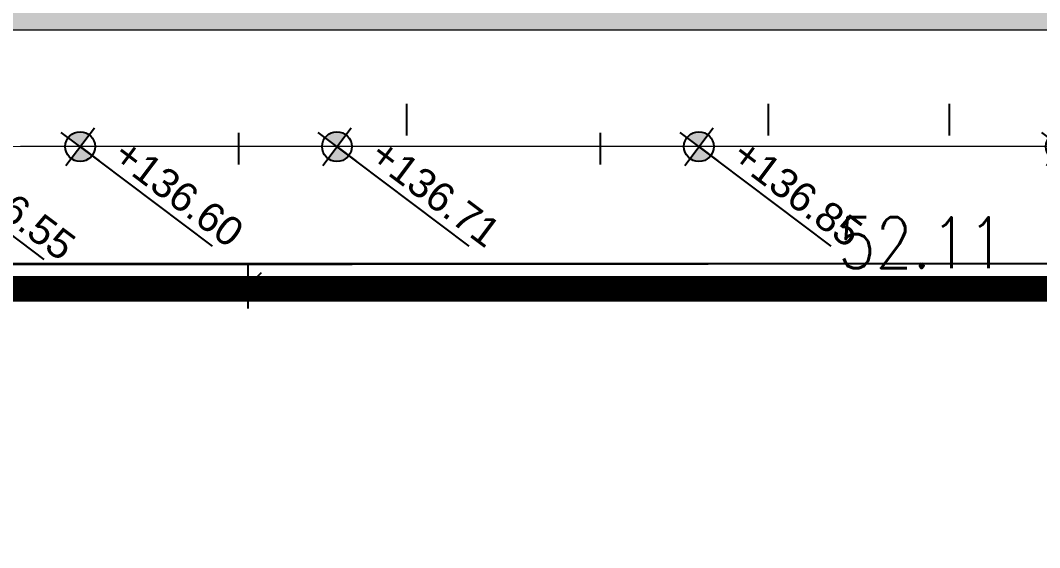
# Model space of a CAD drawing. Header units: inches. Extents: x 2 to 806, y 2 to 666.
# Drawn here: x 513.68 to 553.1, y 226.29 to 246.68 of the extents above; entities that cross this region are included whole.
import ezdxf
from ezdxf.enums import TextEntityAlignment as Align

# ---------------------------------------------------------------- set-up
doc = ezdxf.new("R2010")
doc.units = ezdxf.units.IN
doc.header["$MEASUREMENT"] = 0
for name, pattern in [('( Hidden )', [0.375, 0.25, -0.125]), ('ACAD_ISO04W100', [30, 24, -3, 0, -3]), ('DASHED2', [0.375, 0.25, -0.125])]:
    doc.linetypes.add(name, pattern=pattern)
for name, color, linetype in [('ASPHALT', 4, 'Continuous'), ('City_road', 170, 'Continuous'), ('CL', 1, 'ACAD_ISO04W100'), ('comments', 1, 'Continuous'), ('furniture', 8, 'Continuous'), ('pathway levels', 250, 'Continuous'), ('PAVEMENT', 2, 'Continuous'), ('sec line', 252, 'ACAD_ISO04W100'), ('set pack', 253, 'DASHED2')]:
    doc.layers.add(name, color=color, linetype=linetype)
doc.styles.add('AUC-2-5', font='romans.shx', dxfattribs={"width": 0.85})
doc.styles.add('SDC-TEXT', font='arial.ttf')
doc.linetypes.add('FENCELINE2', pattern='A,0.25,-0.1,[132,ltypeshp.shx,S=0.1,R=0,X=-0.1,Y=0],-0.1,1', length=1.45)
doc.dimstyles.new('AUC-750-N mtr', dxfattribs={"dimscale": 0.5625, "dimtxt": 3.5, "dimasz": 2.5, "dimexe": 2.5, "dimexo": 2, "dimgap": 1.2, "dimtad": 1, "dimzin": 1, "dimdsep": 46, "dimtxsty": 'AUC-2-5', "dimblk": 'AUC-DIMTICK', "dimcen": 1, "dimse1": 1, "dimse2": 1, "dimclrd": 1, "dimclre": 1, "dimclrt": 2, "dimadec": 0, "dimazin": 0, "dimtfac": 1, "dimtix": 1, "dimtmove": 2, "dimatfit": 3, "dimfxl": 1, "dimlwd": 0, "dimlwe": -1, "dimarcsym": 0})

# ---------------------------------------------------------------- blocks, each defined once
blk = doc.blocks.new('*U76')
for points in [[(0, 1.024, 0.414214), (-1.024, 0), (0, 0)], [(0, -1.024, 0.414214), (1.024, 0), (0, 0)]]:
    blk.add_hatch(color=256).paths.add_polyline_path(points)
for p, q in [((0, -1.622), (0, 1.622)), ((1.622, 0), (-1.622, 0)), ((0, 0), (1.622, 0)), ((11.385, 0), (1.622, 0))]:
    blk.add_line(p, q)
blk.add_circle((0, 0), 1.024)
at = {"style": 'SDC-TEXT'}
blk.add_attdef('LEVEL', text='', height=2, dxfattribs=at).set_placement((2.24, 2.532), align=Align.TOP_LEFT)
blk.add_attdef('T.O.C.', (2.24, -2.557), '', height=2, dxfattribs=at)
blk = doc.blocks.new('AUC-DIMTICK')
at = {"color": 1}
for p, q in [((0, 0.63), (0, -0.63)), ((-0.356, -0.356), (0.356, 0.356)), ((1, 0), (-1, 0))]:
    blk.add_line(p, q, dxfattribs=at)
blk = doc.blocks.new('*D484')
at = {"layer": 'Defpoints', "color": 0, "linetype": 'ByBlock', "transparency": 16777216}
for p in [(522.493, 246.295), (574.602, 246.295), (522.493, 236.419)]:
    blk.add_point(p, dxfattribs=at)
at = {"layer": 'furniture', "color": 1, "linetype": 'ByBlock', "lineweight": 0, "transparency": 16777216}
blk.add_line((573.196, 236.419), (523.899, 236.419), dxfattribs=at)
at = {"layer": 'furniture', "color": 1, "linetype": 'ByBlock', "lineweight": 0, "transparency": 16777216, "xscale": 1.40625, "yscale": 1.40625, "zscale": 1.40625}
for p, rotation in [((522.493, 236.419), 180.0000487320465), ((574.602, 236.419), 4.87320465580865e-05)]:
    blk.add_blockref('AUC-DIMTICK', p, dxfattribs=dict(at, rotation=rotation))
at = {"layer": 'furniture', "color": 2, "linetype": 'ByBlock', "transparency": 16777216, "insert": (548.547, 238.079), "char_height": 1.9688, "attachment_point": 5, "rotation": 0, "style": 'AUC-2-5'}
blk.add_mtext('52.11', dxfattribs=at)
blk = doc.blocks.new('*U21')
for points in [[(0, 1.024, 0.414214), (-1.024, 0), (0, 0)], [(0, -1.024, 0.414214), (1.024, 0), (0, 0)]]:
    blk.add_hatch(color=256).paths.add_polyline_path(points)
for p, q in [((0, -1.622), (0, 1.622)), ((1.622, 0), (-1.622, 0)), ((0, 0), (1.622, 0)), ((11.385, 0), (1.622, 0))]:
    blk.add_line(p, q)
blk.add_circle((0, 0), 1.024)
at = {"style": 'SDC-TEXT'}
blk.add_attdef('LEVEL', text='', height=2, dxfattribs=at).set_placement((2.24, 2.532), align=Align.TOP_LEFT)
blk.add_attdef('T.O.C.', (2.24, -2.557), '', height=2, dxfattribs=at)
blk = doc.blocks.new('*U22')
for points in [[(0, 1.024, 0.414214), (-1.024, 0), (0, 0)], [(0, -1.024, 0.414214), (1.024, 0), (0, 0)]]:
    blk.add_hatch(color=256).paths.add_polyline_path(points)
for p, q in [((0, -1.622), (0, 1.622)), ((1.622, 0), (-1.622, 0)), ((0, 0), (1.622, 0)), ((11.385, 0), (1.622, 0))]:
    blk.add_line(p, q)
blk.add_circle((0, 0), 1.024)
at = {"style": 'SDC-TEXT'}
blk.add_attdef('LEVEL', text='', height=2, dxfattribs=at).set_placement((2.24, 2.532), align=Align.TOP_LEFT)
blk.add_attdef('T.O.C.', (2.24, -2.557), '', height=2, dxfattribs=at)
blk = doc.blocks.new('*U17')
for points in [[(0, 1.024, 0.414214), (-1.024, 0), (0, 0)], [(0, -1.024, 0.414214), (1.024, 0), (0, 0)]]:
    blk.add_hatch(color=256).paths.add_polyline_path(points)
for p, q in [((0, -1.622), (0, 1.622)), ((1.622, 0), (-1.622, 0)), ((0, 0), (1.622, 0)), ((11.385, 0), (1.622, 0))]:
    blk.add_line(p, q)
blk.add_circle((0, 0), 1.024)
at = {"style": 'SDC-TEXT'}
blk.add_attdef('LEVEL', text='', height=2, dxfattribs=at).set_placement((2.24, 2.532), align=Align.TOP_LEFT)
blk.add_attdef('T.O.C.', (2.24, -2.557), '', height=2, dxfattribs=at)
blk = doc.blocks.new('*U18')
for points in [[(0, 1.024, 0.414214), (-1.024, 0), (0, 0)], [(0, -1.024, 0.414214), (1.024, 0), (0, 0)]]:
    blk.add_hatch(color=256).paths.add_polyline_path(points)
for p, q in [((0, -1.622), (0, 1.622)), ((1.622, 0), (-1.622, 0)), ((0, 0), (1.622, 0)), ((11.385, 0), (1.622, 0))]:
    blk.add_line(p, q)
blk.add_circle((0, 0), 1.024)
at = {"style": 'SDC-TEXT'}
blk.add_attdef('LEVEL', text='', height=2, dxfattribs=at).set_placement((2.24, 2.532), align=Align.TOP_LEFT)
blk.add_attdef('T.O.C.', (2.24, -2.557), '', height=2, dxfattribs=at)

msp = doc.modelspace()

# ---------------------------------------------------------------- hatches: boundary and pattern name
at = {"linetype": 'ByBlock', "lineweight": 140, "transparency": 33554511}
h = msp.add_hatch(color=252, dxfattribs=at)
h.dxf.hatch_style = 1
h.paths.add_polyline_path([(601.492, 259.296), (601.49, 312.432, 0.414214), (592.49, 321.431), (565.777, 321.43), (565.714, 319.43), (572, 319.43), (592.49, 319.431, -0.138167), (598.476, 317.195, -0.116516), (598.653, 317.047, -0.106938), (600.01, 314.087, -0.042205), (600.021, 314.004), (600.195, 309.298), (600.188, 309.298), (600.188, 307.293), (600.192, 305.798), (600.217, 305.798), (600.217, 303.786), (600.197, 303.786), (600.231, 291.798), (600.243, 291.798), (600.243, 289.79), (600.236, 289.79), (600.26, 281.298), (601.07, 281.298), (601.07, 279.298), (599.491, 279.298), (599.491, 279.209), (599.491, 277.798), (599.492, 275.798), (599.492, 263.798), (599.492, 261.798), (599.492, 259.296, -0.131317), (598.026, 253.808), (577.993, 253.807), (577.993, 248.295), (577.992, 248.295), (577.992, 247.595), (570.741, 247.595), (563.607, 247.595), (556.741, 247.595), (551.241, 247.595), (549.607, 247.595), (542.741, 247.595), (542.741, 247.325), (540.743, 247.325), (540.743, 248.295), (540.193, 248.295), (540.193, 248.294), (540.191, 248.294), (540.191, 248.295), (539.793, 248.295), (539.793, 248.294), (539.791, 248.294), (539.791, 248.295), (539.241, 248.295), (539.241, 248.296), (539.243, 248.296), (539.791, 248.296), (539.791, 252.295), (533.193, 252.295), (533.193, 248.295), (533.608, 248.295), (533.608, 248.295), (533.607, 247.595), (528.741, 247.595), (523.241, 247.595), (521.607, 247.595), (515.792, 247.595, -0.4142), (515.292, 248.095), (515.292, 248.241), (508.853, 247.745), (508.902, 245.825, -0.049084), (513.678, 246.295), (588.54, 246.295, 0.413154)])
h.paths.add_polyline_path([(600.3, 263.798), (600.292, 265.307), (600.292, 263.798), (600.3, 261.807)], flags=16)
h.paths.add_polyline_path([(600.292, 265.307), (600.292, 267.298), (600.268, 275.798), (600.268, 267.298)], flags=16)
h.paths.add_polyline_path([(600.268, 275.798), (600.268, 277.798), (600.26, 279.298), (600.26, 277.798)], flags=16)
h.paths.add_polyline_path([(534.578, 250.167), (534.825, 250.159), (534.833, 250.405, 0.414214)], flags=16)
h.paths.add_polyline_path([(535.242, 250.141), (537.942, 250.048), (537.968, 250.787), (535.267, 250.88)], flags=24)
h.paths.add_polyline_path([(523.846, 248.178), (524.338, 247.472), (524.677, 247.707), (524.185, 248.414)], flags=25)
h.paths.add_polyline_path([(527.295, 248.178), (527.787, 247.472), (528.125, 247.707), (527.634, 248.414)], flags=25)
h.paths.add_polyline_path([(537.645, 248.178), (538.137, 247.472), (538.475, 247.707), (537.983, 248.414)], flags=24)
h.paths.add_polyline_path([(551.737, 248.182), (552.229, 247.475), (552.567, 247.711), (552.075, 248.417)], flags=25)
h.paths.add_polyline_path([(555.389, 248.132), (555.881, 247.426), (556.219, 247.661), (555.727, 248.368)], flags=25)
h.paths.add_polyline_path([(599.4, 263.2), (600.025, 262.302), (600.363, 262.538), (599.738, 263.436)], flags=25)
h.paths.add_polyline_path([(599.378, 266.716), (600.003, 265.818), (600.342, 266.053), (599.716, 266.951)], flags=25)
h.paths.add_polyline_path([(599.342, 277.145), (600.056, 276.12), (600.394, 276.355), (599.68, 277.381)], flags=25)
h.paths.add_polyline_path([(599.481, 294.502), (600.106, 293.604), (600.444, 293.84), (599.819, 294.738)], flags=25)

# ---------------------------------------------------------------- linework, layer by layer
at = {"layer": 'ASPHALT', "lineweight": 0}
for p, q in [((588.54, 246.295), (513.678, 246.296)), ((588.54, 246.295), (513.678, 246.295)), ((511.939, 237.289), (645.544, 237.294))]:
    msp.add_line(p, q, dxfattribs=at)
for centre, start, end in [((513.677, 221.796), 89.9993, 124.8815), ((513.678, 221.795), 90, 124.8822)]:
    msp.add_arc(centre, 24.5, start, end, dxfattribs=at)
at = {"layer": 'City_road', "lineweight": 0}
msp.add_line((509.122, 236.296), (677.544, 236.302), dxfattribs=at)
at = {"layer": 'CL', "lineweight": 0, "ltscale": 5}
for q in [(513.678, 241.796), (513.678, 241.795)]:
    msp.add_line((588.492, 241.795), q, dxfattribs=at)
msp.add_arc((513.678, 221.795), 20, 90, 124.8822, dxfattribs=at)
at = {"layer": 'comments', "color": 6, "linetype": 'ByBlock'}
msp.add_lwpolyline([(588.492, 237.295), (510.786, 237.222), (277.947, 75.14), (129.763, 283.482), (124.064, 297.288), (124.072, 309.621), (131.269, 325.395), (377.067, 498.452), (416.657, 517.574)], dxfattribs=at)
at = {"layer": 'PAVEMENT', "linetype": 'FENCELINE2', "lineweight": 0, "ltscale": 70, "const_width": 0.125}
msp.add_lwpolyline([(509.122, 236.296), (657.544, 236.301), (657.542, 290.241, 0.11731), (655.399, 299.247, -0.117323), (653.042, 309.154), (653.041, 314.433), (649.23, 319.433), (646.041, 319.433), (646.041, 337.433, 0.414214), (653.04, 344.433), (653.04, 349.712, -0.116434), (655.363, 359.55), (657.54, 363.905), (657.536, 478.433, 0.414217), (616.534, 519.432), (512.15, 519.427)], format="xyb", dxfattribs=at)
at = {"layer": 'sec line', "linetype": 'ByBlock'}
for p, q in [((528.608, 243.45), (528.608, 242.224)), ((542.608, 243.45), (542.608, 242.224)), ((549.608, 243.45), (549.608, 242.224)), ((522.111, 242.327), (522.111, 241.1)), ((536.111, 242.327), (536.111, 241.1))]:
    msp.add_line(p, q, dxfattribs=at)
at = {"layer": 'set pack', "color": 5, "linetype": '( Hidden )', "lineweight": 0, "ltscale": 250, "const_width": 1}
msp.add_lwpolyline([(677.534, 535.434), (456.038, 535.425, 0.153033), (370.462, 508.476), (95.635, 316.887), (268.103, 68.277), (509.122, 236.296), (677.544, 236.302)], format="xyb", close=True, dxfattribs=at)
at = {"layer": 'set pack', "color": 5, "linetype": '( Hidden )', "lineweight": 0, "ltscale": 0.5, "const_width": 1}
msp.add_lwpolyline([(677.534, 535.434), (456.038, 535.425, 0.153033), (370.462, 508.476), (95.635, 316.887), (268.103, 68.277), (509.122, 236.296), (677.544, 236.302)], format="xyb", close=True, dxfattribs=at)

# ---------------------------------------------------------------- block references
at = {"layer": 'pathway levels'}
ref = msp.add_blockref('*U18', (515.99, 241.795), dxfattribs=dict(at, xscale=0.5625047716006252, yscale=0.5625047716006252, zscale=0.5625047716006252, rotation=323.0408135014475))
ref.add_attrib('LEVEL', '+136.60', dxfattribs={"layer": '0', "height": 1.125, "rotation": 323.0408, "style": 'SDC-TEXT'}).set_placement((517.853, 242.176), align=Align.TOP_LEFT)
ref = msp.add_blockref('*U17', (525.924, 241.795), dxfattribs=dict(at, xscale=0.5625047716006252, yscale=0.5625047716006252, zscale=0.5625047716006252, rotation=323.0408135014475))
ref.add_attrib('LEVEL', '+136.71', dxfattribs={"layer": '0', "height": 1.125, "rotation": 323.0408, "style": 'SDC-TEXT'}).set_placement((527.787, 242.176), align=Align.TOP_LEFT)
ref = msp.add_blockref('*U22', (539.924, 241.795), dxfattribs=dict(at, xscale=0.5625047716006252, yscale=0.5625047716006252, zscale=0.5625047716006252, rotation=323.0408135014475))
ref.add_attrib('LEVEL', '+136.85', dxfattribs={"layer": '0', "height": 1.125, "rotation": 323.0408, "style": 'SDC-TEXT'}).set_placement((541.787, 242.176), align=Align.TOP_LEFT)
ref = msp.add_blockref('*U21', (553.924, 241.795), dxfattribs=dict(at, xscale=0.5625047716006252, yscale=0.5625047716006252, zscale=0.5625047716006252, rotation=323.0408135014475))
ref.add_attrib('LEVEL', '+136.99', dxfattribs={"layer": '0', "height": 1.125, "rotation": 323.0408, "style": 'SDC-TEXT'}).set_placement((555.787, 242.176), align=Align.TOP_LEFT)
ref = msp.add_blockref('*U76', (509.485, 241.284), dxfattribs=dict(at, xscale=0.5625047716006252, yscale=0.5625047716006252, zscale=0.5625047716006252, rotation=323.0408135014475))
ref.add_attrib('LEVEL', '+136.55', dxfattribs={"layer": '0', "height": 1.125, "rotation": 323.0408, "style": 'SDC-TEXT'}).set_placement((511.349, 241.664), align=Align.TOP_LEFT)

# ---------------------------------------------------------------- dimensions: what is measured, and where the dimension line sits
at = {"layer": 'furniture', "linetype": 'ByBlock'}
dim = msp.add_aligned_dim(p1=(574.602, 246.295), p2=(522.493, 246.295), distance=9.876, dimstyle='AUC-750-N mtr', dxfattribs=at)
dim.commit()
dim.dimension.update_dxf_attribs({"geometry": '*D484', "text_midpoint": (548.547, 238.079)})

doc.saveas('drawing.dxf')
